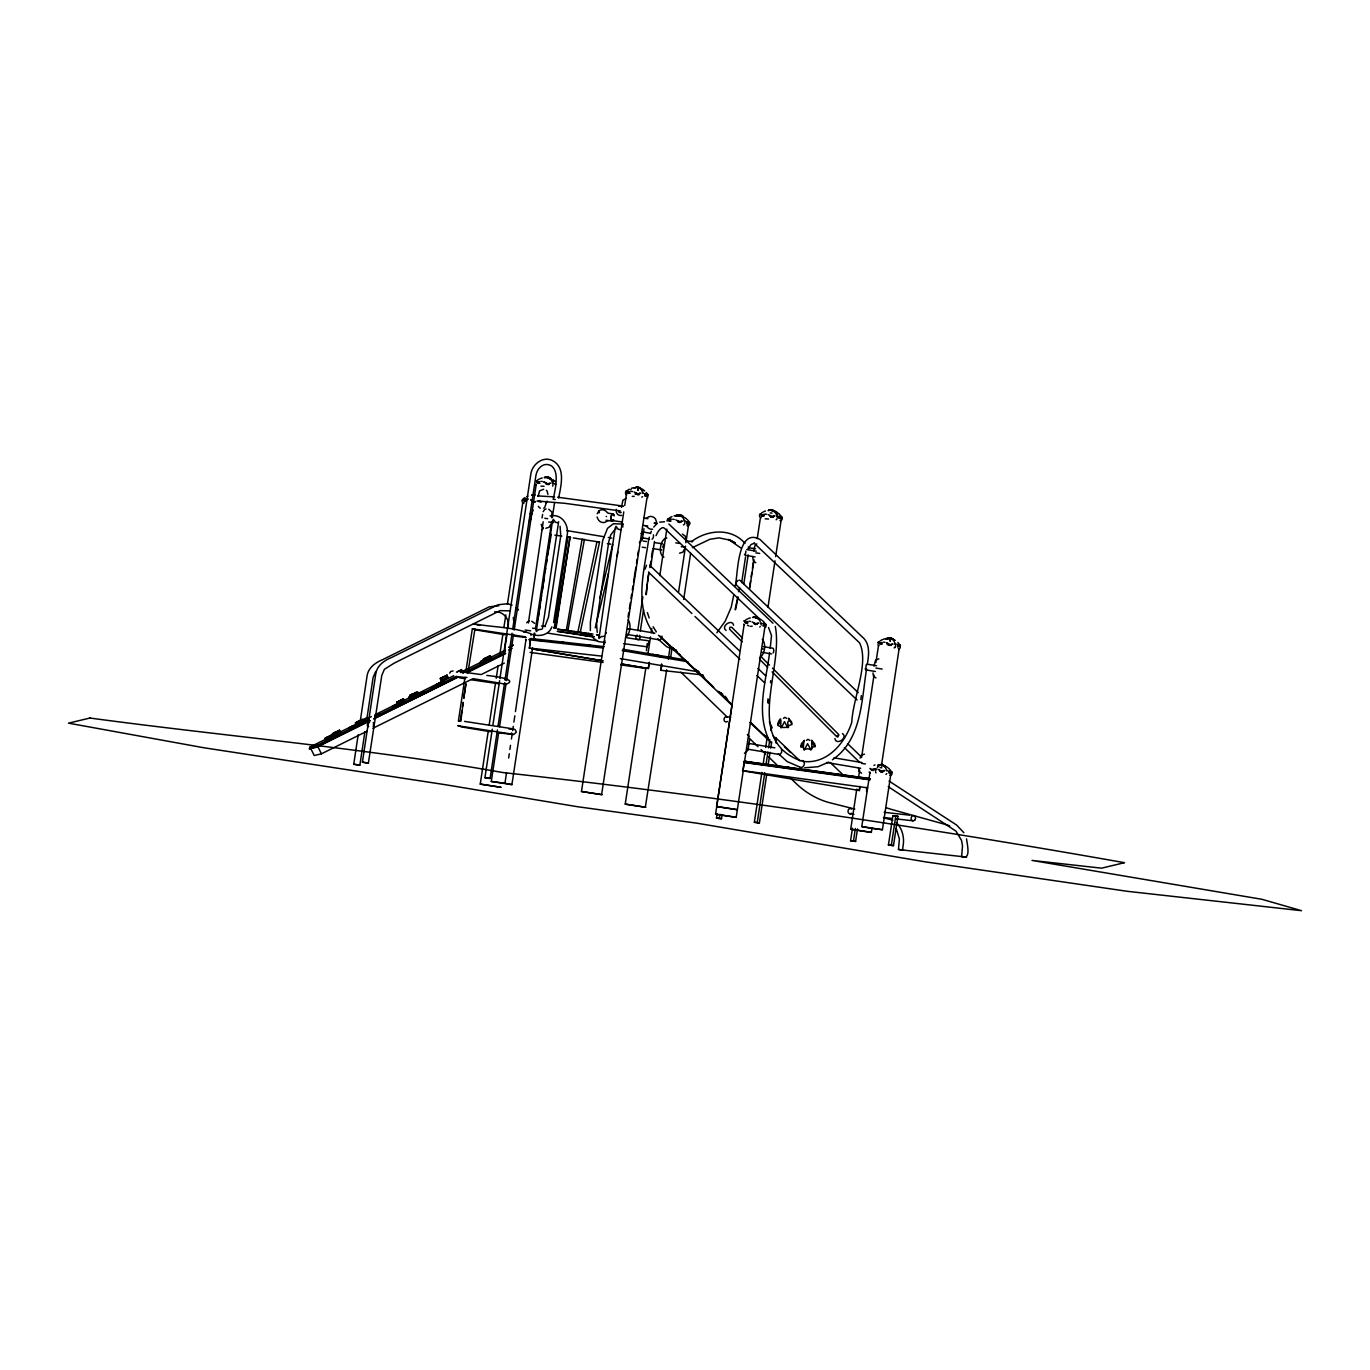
<?xml version="1.0" encoding="UTF-8"?>
<svg xmlns="http://www.w3.org/2000/svg" width="1370" height="1370" viewBox="0 0 1370 1370"><rect width="100%" height="100%" fill="white"/><g stroke="black" fill="none" stroke-linecap="round" stroke-linejoin="round"><path stroke-width="1.5" d="M780.677 719.729C781.585 715.774 773.81 726.99 781.02 726.323C779.462 728.121 789 727.658 788.606 726.374M803.779 741.735L804.43 740.297L801.433 743.704L800.851 746.633L803.437 747.386L803.796 749.613L807.769 748.705L810.834 749.715L811.708 748.38M661.984 636.142L661.847 637.649M580.315 632.049L599.529 542.04L584.065 539.712M789.377 719.935L788.435 718.205L791.483 721.784M812.478 741.804L811.537 740.228L814.568 743.807M508.219 626.296C509.623 618.521 502.499 610.883 494.621 611.91M514.401 626.843L513.322 617.442M547.914 494.364L547.127 491.111A4.418 4.298 -75.2 0 0 546.356 490.289M637.958 490.426L637.94 487.001L634.07 487.994L638.351 487.069L641.639 489.261M881.903 766.018L881.818 764.374L878.581 764.974M890.312 641.211L890.294 637.786L890.397 638.848M685.856 539.163L685.308 536.167L682.414 534.129M777.783 724.833L780.9 720.603L780.694 727.607M800.885 746.838L803.813 742.557L803.351 747.369M811.948 747.352L811.656 742.42L815.116 746.444L811.845 747.404L811.571 749.51M558.155 522.758L555.603 522.33L553.257 519.281L552.641 521.987M620.833 529.728L618.298 529.299L615.935 526.268L615.712 529.368M646.332 594.511L647.291 583.757M752.815 557.727L753.38 560.998L755.812 562.71M858.545 768.245L859.11 771.533L861.542 773.228M872.964 672.944L873.512 676.232L875.961 677.927M772.046 511.198L771.721 510.394M881.835 765.899L882.229 764.443L885.517 766.635M645.904 594.58L648.9 572.249M637.718 490.392L637.94 487.001L640.835 488.645M890.072 641.177L890.312 639.379M770.197 648.438L771.515 635.56L768.536 627.477M867.21 664.707C868.666 656.23 870.361 645.698 864.042 638.625L759.905 539.403C736.324 526.611 737.985 578.431 735.142 585.761M647.462 581.839L648.575 574.338M532.587 647.942L511.918 784.616L504.965 783.28L506.506 772.731M508.664 757.987L509.28 753.757M509.897 749.544L510.513 745.331M511.438 738.995L512.055 734.782M512.671 730.57L513.288 726.34M513.904 722.127L514.829 715.808M515.445 711.595L525.926 639.893M528.392 623.025L543.188 521.799M566.375 630.097L582.062 539.369L584.682 539.438M460.817 721.322L463.18 702.467M463.796 698.306L465.954 683.716L463.728 698.272M650.613 567.283L654.483 541.475M683.664 599.495L690.634 553.189M738.55 591.703L739.594 587.627M741.667 582.678L745.537 556.871M769.58 652.599C766.138 681.198 755.829 711.801 768.827 739.577L769.289 739.937M866.576 668.868C861.507 700.275 861.918 739.749 832.378 759.802M364.917 731.7L359.848 765.179L353.734 764.237L358.169 734.834M360.104 722.093L367.057 676.061C368.205 667.635 375.534 662.532 382.829 659.552L489.278 606.824L498.783 605.78M366.835 719.044L373.119 677.414L375.74 671.334M509.623 610.832L500.084 610.643L394.303 663.063L384.422 669.279L381.802 675.359L368.376 763.124L362.399 762.182L375.74 674.023C376.887 665.597 384.216 660.477 391.512 657.514L497.961 604.769L507.465 603.725L512.123 605.095M459.806 720.997L458.385 721.151L464.995 677.328L466.93 677.465M480.836 674.519L465.731 672.464L472.359 628.659L474.859 629.104M460.269 721.185L461.844 710.773M462.478 706.612L463.111 702.45M467.855 672.978L474.928 629.07M480.236 784.102L500.872 787.253L480.236 784.102L488.234 731.203M489.193 724.85L495.597 682.534M496.231 678.304L498.149 665.615M499.759 655.031L502.944 633.865M503.903 627.511L505.838 614.822M507.431 604.238L522.792 502.67M487.343 778.091L484.946 777.646L492.275 729.183M492.909 724.97L499.605 680.719M499.93 678.612L530.772 474.602C531.748 464.653 542.811 455.628 552.555 460.611C566.153 467.769 560.758 486.333 558.652 498.012M504.537 650.647L506.986 634.413M484.946 777.646L490.1 778.434L497.43 729.97M498.081 725.757L504.451 683.613M505.085 679.417L512.072 633.197M512.705 629.001L535.893 475.681C537.074 468.129 543.582 461.981 550.671 465.457C559.987 470.595 555.192 489.672 553.172 499.262L555.261 499.502M511.918 784.616L491.282 781.465L498.594 733.104M499.553 726.785L505.907 684.743M506.54 680.53L513.544 634.276M514.178 630.08L536.115 484.997M538.17 496.385L539.574 490.888L543.667 489.227M542.075 517.946L542.606 514.486M546.87 501.266L544.626 507.636A4.418 4.298 -75.2 0 1 543.65 508.201M530.087 639.893L529.18 639.756L529.882 638.745A2.158 2.106 -74.5 0 1 531.081 638.557M529.437 648.078L530.258 639.927L529.745 646.058M533.615 636.639L534.146 633.214M551.613 517.654L551.99 512.14L548.719 509.195M533.855 639.533L534.814 633.231M535.447 629.018L551.665 521.799M552.298 517.586L554.525 502.876M541.578 629.327L538.564 629.652L536.269 631.553L552.504 520.788M537.982 619.086L540.225 604.29M540.876 600.06L541.51 595.813M542.143 591.583L544.387 576.787M545.02 572.557L545.671 568.327M546.305 564.08L546.955 559.851M547.589 555.621L551.288 534.317M542.434 628.83L558.635 521.713M604.273 636.296L601.242 636.622L598.964 638.54L615.181 527.758M621.466 507.431L622.888 500.221L626.124 498.406M646.948 498.2L601.584 794.651L581.479 791.5L623.778 511.866M624.72 505.547L626.638 492.943M617.185 555.997L617.819 551.802M604.358 643.968L604.872 640.543M622.87 527.039L622.596 523.443M643.968 528.7L642.239 539.712L639.345 542.726M639.67 635.32C642.307 641.879 632.7 640.287 637.101 634.926M637.735 630.697L642.855 596.858M640.321 631.09L643.506 609.941M649.911 567.625L650.87 561.289M651.503 557.059L652.462 550.706M647.188 643.626L646.452 650.716M666.676 669.742L645.338 807.255L625.234 804.121L645.715 668.697M647.959 653.884L650.51 636.947M651.161 632.717L651.795 628.487M659.792 575.588L666.83 529.043M649.226 662.412L648.318 668.474L649.5 662.446M661.898 664.262L660.974 670.324L661.487 664.193M668.269 659.158L670.187 646.452M678.612 591.84L685.531 546.116M685.873 542.777L688.425 525.84M670.632 657.48L671.899 649.157M743.807 583.928L748.208 554.85M753.842 550.946L754.819 546.013L756.874 543.873M716.63 806.536L737.265 809.687L716.63 806.536L744.15 624.583M749.561 587.319L750.52 581M751.154 576.804L751.787 572.609M752.421 568.396L753.38 562.094M743.208 771.07L736.204 817.342L715.568 814.174L732.111 704.831M749.596 589.168L754.048 559.731M757.233 538.701L760.418 517.672M722.144 814.585L721.51 818.746L718.616 818.421L716.476 818.061L717.109 813.917M716.476 818.061L719.37 818.387L719.986 814.225M744.544 762.628L743.807 761.943L745.468 761.24M744.235 762.559L743.019 770.642L744.081 762.525M744.304 763.141L764.785 627.734M768.005 607.047L775.009 560.775M775.643 556.58L781.054 520.823M749.698 739.218L747.969 750.229L744.441 753.329M766.618 775.146L759.391 822.959L754.356 822.274L761.891 772.44M763.158 764.135L765.042 751.685M765.659 747.523L767.234 737.146M754.356 822.274L757.25 822.599L764.785 772.766M766.035 764.46L767.919 751.993M768.553 747.849L769.803 739.543M768.193 764.751L770.077 752.284M770.711 748.123L771.653 741.889M873.991 666.162L875.516 660.271L878.855 658.85M871.988 828.148L871.354 832.378L850.719 829.21L856.781 789.12M858.699 776.465L859.658 770.128M861.576 757.473L874.009 675.17M875.927 662.515L878.478 645.63M857.5 828.867L855.599 841.437L852.705 841.111L850.564 840.752L852.465 828.182M859.863 786.483L859.247 790.524L860.189 786.517M850.564 840.752L853.459 841.06L855.36 828.507M866.645 787.408L866.611 791.5M890.637 775.369L882.417 829.723L871.388 828.319L861.781 826.572L870.001 772.201M881.561 764.854L899.114 648.798M888.445 844.965L892.88 815.664L897.915 816.349L893.48 845.65L888.445 844.965L893.48 845.65M891.339 845.29L895.774 815.972L897.915 816.349M898.463 849.434L903.583 850.188L898.463 849.434L899.388 838.954L896.168 828.302M964 856.901L961.603 856.455L962.528 845.975L961.517 840.375L956.02 831.162L888.239 786.688M961.603 856.455C971.518 860.72 967.066 843.937 966.535 838.817M554.233 628.145L567.985 537.006L570.537 537.4L567.985 537.006M555.552 628.265L570.04 537.211L556.066 628.196L553.805 627.888M628.042 617.082L628.693 612.938M629.361 608.794L630.337 602.577M630.988 598.433L631.638 594.306M632.289 590.162L632.94 586.017M633.591 581.873L635.868 567.368M636.519 563.224L637.17 559.08M637.821 554.936L638.471 550.791M531.029 635.44L530.618 633.591M776.105 741.821L776.259 738.361L776.019 742.985M735.159 609.53L737.745 597.115M657.052 523.631L654.312 523.152L657.052 523.631L655.476 518.887A6.525 5.685 68.4 0 0 647.256 517.757A3.031 2.637 68.4 0 1 645.767 518.374M889.798 639.465L890.705 637.855L893.942 639.927M578.756 632.169L577.952 631.638L596.909 541.852L599.529 542.04M733.721 595.248L731.169 607.389L725.192 621.226L716.852 632.769M738.156 597.2L735.502 609.736M629.241 493.08L627.82 492.96L628.71 493.423M649.26 537.228L648.558 540.379C644.242 570.708 633.574 606.379 653.832 633.608M553.6 622.596L566.923 536.578C569.629 525.909 562.436 513.27 550.004 515.942M860.086 758.089L861.593 755.076L864.436 754.151M535.995 629.995L536.458 628.95M598.673 636.964L599.152 635.937M599.666 598.433L612.715 544.455M595.231 627.871L608.263 573.893M449.72 673.167L450.679 671.523L453.076 670.957M770.608 682.808L770.625 680.719M550.569 524.522L549.182 527.21L545.825 528.272M684.298 549.473L682.894 552.144L679.52 553.206M788.469 727.487C784.804 714.335 796.809 724.867 788.503 725.518M605.917 633.676L606.191 632.632M702.81 676.129L703.529 676.986L703.495 675.975M725.689 697.929L726.802 699.042L726.597 697.981M534.231 495.512L534.934 494.878L532.022 495.067M547.452 477.668L550.911 478.541M679.314 515.548L681.489 515.462L683.305 517.106M881.526 765.076L878.324 765.042M661.659 638.317L660.117 639.978L627.169 634.43M781.379 727.795L784.479 721.665L787.75 727.71M804.481 749.801L807.581 743.67L810.834 749.715M679.178 516.01C688.254 517.877 679.195 512.808 675.393 516.01M774.119 737.796L773.348 735.947M889.866 638.968L890.705 637.872L893.206 639.43M531.903 513.596L529.488 521.405L530.344 519.932M775.54 740.673L776.173 738.344M768.056 703.135L768.433 699.967M791.928 724.644L791.535 721.99M650.408 533.581L651.315 531.235M656.059 535.636C658.388 529.556 662.874 525.823 664.638 528.477L759.374 618.743M532.793 511.25L533.238 510.188M597.2 513.716L598.776 511.061M725.415 697.672L725.603 696.32M547.555 477.359L550.654 478.592M637.752 487.395L640.441 488.011M771.841 510.068L775.728 511.952M755.692 617.271L759.031 618.452M881.646 764.768L877.964 765.368M726.357 698.888L720.038 692.466M766.241 736.478L764.272 735.296L765.299 736.169M543.154 511.661L544.37 509.863A4.418 3.631 -83.6 0 1 546.15 509.006M548.719 484.398L543.924 481.983L548.719 484.398A11.063 4.915 -82.1 0 1 549.079 483.815M628.813 491.299A11.063 4.915 -82.1 0 0 627.7 492.892L629.635 491.642M639.636 493.32A11.063 4.915 -82.1 0 0 638.917 494.433L634.122 492.018M680.941 521.696A11.063 4.915 -82.1 0 0 680.582 522.278L675.787 519.864M773.348 516.524A11.063 4.915 -82.1 0 0 773.005 517.124L768.21 514.709M757.199 623.727A11.063 4.915 -82.1 0 0 756.839 624.309L752.044 621.894M880.413 643.095A11.063 4.915 -82.1 0 0 880.054 643.677L881.989 642.427L880.893 642.992M883.153 771.224A11.063 4.915 -82.1 0 0 882.794 771.807L877.999 769.409M747.729 549.336L751.102 544.489L754.682 543.154M544.935 626.415L548.462 617.236L560.775 535.841L560.073 526.234M551.904 626.861C548.925 635.046 539.643 636.999 532.091 634.361M460.251 726.031L457.717 725.603L459.926 726.151M767.817 738.67L767.697 737.437M783.417 718.377L784.924 717.315L786.722 718.428M806.519 740.382L808.009 739.321L809.824 740.451M865.104 669.074L865.463 668.56A3.014 1.678 -80.4 0 0 866.08 665.7L865.977 665.015M860.805 699.539L861.336 695.6M526.714 622.768L527.416 621.963A4.418 3.631 -83.6 0 1 529.197 621.107M525.789 498.68A11.063 4.915 -82.1 0 0 524.299 500.701L526.234 499.451M871.765 770.3L873.529 769.015L872.416 769.58M638.951 639.636L627.306 637.838M871.697 770.334L870.036 768.399L872.793 770.385A11.063 11.046 76.2 0 1 873.478 769.837M777.835 724.422L779.016 723.839M800.936 746.427L802.101 745.845M803.642 748.636L803.796 749.613M653.73 527.09L656.367 524.231M637.821 487.138L640.252 488.062M755.743 616.997L758.774 618.504A13.837 13.803 76.2 0 0 756.822 617.853M614.205 530.344L610.797 534.865L608.845 541.458L596.532 622.836L597.217 632.443M543.428 528.409L542.606 529.214A4.418 4.401 75.2 0 1 541.595 529.762M760.744 513.716L760.333 514.092A2.021 2.021 0 0 0 759.956 514.469M886.373 638.831L889.25 637.718L892.812 638.797M539.386 482.428A11.063 11.046 76.2 0 0 538.718 482.976L535.944 480.99L538.958 483.439M629.583 492.464A11.063 11.046 76.2 0 0 628.899 493.012L627.82 492.96M746.838 622.888L744.081 620.901L746.838 622.888A11.063 11.046 76.2 0 1 747.506 622.34M525.309 501.232L524.367 500.752L525.737 501.283M505.102 680.171L506.472 679.332M652.086 539.215L652.874 538.359A3.014 1.678 -80.4 0 0 653.49 535.499L653.387 534.814M744.424 554.833L745.194 553.977A3.014 1.678 -80.4 0 0 745.828 551.117M648.078 494.587L645.356 495.974M765.933 624.36L763.278 625.85M646.537 565.228L645.047 569.167M648.096 494.604L645.578 495.58A11.063 11.046 76.2 0 0 644.568 494.159M766.018 624.463L763.004 625.765M779.804 516.096A11.063 6.131 -80.4 0 1 780.917 518.494L782.099 517.175L779.667 518.254A11.063 11.046 76.2 0 0 778.657 516.832M764.511 625.696L762.97 623.624L763.878 624.36M897.436 646.691L900.45 645.373L897.932 646.366M889.866 773.69L891.973 771.978L890.705 773.194A11.063 6.131 -80.4 0 0 890.483 772.526M339.572 730.21L332.43 733.806L339.572 730.21L340.513 732.111L333.372 735.707L336.78 734.029L335.102 734.868M332.91 736.735C315.648 744.133 334.708 738.704 331.968 734.817L324.844 738.43L328.252 736.752L327.053 737.351M362.81 719.986L359.402 721.682L366.526 718.068C369.934 721.356 353.991 725.603 362.981 722.298M399.783 703.204L404.39 700.772L403.448 698.871L398.601 701.337M414.493 696.491L416.429 695.446L415.487 693.545C403.345 698.751 409.767 700.258 416.429 695.446M442.167 677.636L439.958 678.698L447.082 675.102C448.846 680.787 444.051 674.468 442.681 677.345M446.072 678.081L440.9 680.616L443.623 679.246M456.484 672.173C457.614 671.848 463.128 668.269 461.365 672.173M752.627 617.476L756.994 617.151L759.511 619.017M886.407 638.882L889.901 637.735L892.606 638.848M368.958 719.644L317.206 745.314L316.778 747.181L370.054 720.757M359.848 722.281L310.014 747.01L309.414 748.928M675.119 650.356L676.403 650.014M696.303 670.512L698.512 672.636L699.505 672.019M721.613 694.641L722.709 694.008M802.203 761.24C825.785 765.025 844.605 744.544 851.78 722.298C852.945 697.827 869.351 663.32 859.589 642.872L754.031 543.137M539.746 500.564L538.496 501.095L565.176 503.355L620.507 510.976M625.508 637.838C630.063 633.95 631.501 624.84 628.231 619.805M613.109 523.922L607.509 528.358L602.749 540.311L590.367 622.1L590.367 630.577M577.952 631.638L580.212 631.981M397.642 704.146L400.656 702.707L399.184 703.495M484.483 660.974L489.296 658.645L486.025 660.237M358.58 721.288L355.207 722.966L358.615 721.271M328.046 738.755L329.793 737.831M441.774 677.808L443.366 677.02L442.048 677.653M410.435 696.097L411.753 695.463M397.163 704.077L392.18 706.526L394.594 705.276M484.963 658.405L486.555 657.617L485.562 658.131M482.171 660.854L487.532 658.131L488.474 660.032L486.436 661.111L485.477 659.227L487.532 658.131M327.361 737.248L331.968 734.817M329.827 736.015L330.992 737.779M367.468 719.969L365.43 721.065L364.488 719.164L366.526 718.068M398.841 701.303C393.464 703.683 398.875 701.508 403.448 698.871M401.29 700.053L402.455 701.817M412.301 694.247C401.41 698.837 429.17 686.267 413.141 696.234M445.13 676.181L447.082 675.102M413.449 694.624L415.487 693.545M490.289 655.699L488.268 656.778L489.176 658.696L491.231 657.6L490.289 655.699L485.442 658.148M513.168 645.167L509.024 647.222M768.159 510.667L771.995 509.708L768.793 510.274A13.837 13.803 76.2 0 1 770.83 510.342M675.478 515.908L679.537 514.863L683.287 517.038M877.69 765.436L881.766 764.409M535.225 639.465L533.238 638.917M411.548 695.566L410.264 696.251M411.736 696.851L410.777 697.364L414.716 695.343M482.908 660.546L480.442 661.676L482.411 660.751M482.206 660.837L483.113 660.374M419.665 694.145L424.272 691.884L420.162 693.871M511.678 648.558L509.503 649.671M738.259 580.263L736.118 582.473L736.443 585.093L857.055 700.001M365.31 721.168L362.862 722.401M488.131 656.881L483.199 659.261L485.357 658.234M485.374 659.312L482.805 660.563M539.438 481.606L537.502 482.856A11.063 4.915 -82.1 0 1 537.862 482.257M671.3 519.47L669.057 521.336L667.806 518.87L670.461 520.874M357.313 721.921L362.348 719.353C365.636 722.744 349.847 726.871 360.139 722.795M362.348 719.353L357.741 721.784M412.199 694.333C412.49 692.86 416.583 694.196 417.867 693.802M763.724 514.315L761.463 516.182L763.244 516.165M335.462 734.662L338.578 733.155L337.636 731.255M508.989 647.137L513.116 645.064M375.842 715.876L377.623 714.969M484.432 660.802L482.634 661.71M483.422 662.583L481.384 663.594L484.175 662.241M747.558 621.518L745.64 622.768A11.063 4.915 -82.1 0 1 745.982 622.185M359.008 723.48L358.683 723.685M412.575 696.405L414.134 695.737L413.021 696.268M328.629 738.944L328.081 739.183M463.009 671.865L464.755 670.94L462.615 671.951M505.085 650.887L503.338 651.812L504.811 651.11M457.494 671.677L461.758 669.57M362.262 720.175L364.488 719.164M486.418 661.128L483.062 662.789L488.474 660.032M361.697 720.534L362.759 720.003M350.771 727.008C343.39 730.792 358.563 723.12 351.182 726.905M394.988 705.173L404.39 700.772M482.24 661.796L479.825 663.046L484.158 660.871M330.872 737.403L333.287 736.152L331.146 737.163M374.695 715.671L377.11 714.404L374.969 715.414M418.107 694.025C410.794 697.775 425.916 690.137 418.518 693.922M354.111 726.22C346.798 729.97 361.92 722.332 354.522 726.117M333.818 736.7C326.505 740.451 341.592 732.83 334.212 736.615M441.756 682.74C434.376 686.541 449.548 678.852 442.167 682.654M485.579 661.008C478.284 664.758 493.337 657.138 485.99 660.905M363.684 720.38L371.356 716.578M375.192 714.678L411.599 696.628M415.435 694.71L453.778 675.701M461.433 671.899L505.513 650.031M431.122 688.374L434.941 686.49M374.712 716.784L455.2 676.866M462.872 673.047L505.033 652.137M316.71 747.044L369.986 720.603M373.787 718.719L457.529 677.191M467.033 672.464L505.102 653.593M373.873 718.873L457.768 677.225M467.119 672.619L505.684 653.456M321.419 753.825L317.857 746.633L310.665 748.328L314.227 755.521L321.419 753.825L367.143 731.152M372.863 728.309L471.931 679.16M481.469 674.434L504.331 663.097M444.873 678.544L448.024 677.003M484.055 662.275L484.261 662.172M508.818 649.996L511.781 648.472M414.922 692.86L416.925 691.901M489.227 658.576L491.231 657.6M338.51 733.087L340.513 732.111M466.622 670.838L462.854 672.756M330.187 737.745L328.183 738.687M482.6 660.665L481.435 661.265M461.793 671.917L462.7 671.471M363.29 721.254L361.252 722.35M378.976 714.318L380.449 713.616L375.346 716.167M440.729 678.356L441.722 680.239M483.935 658.953L484.911 660.837M410.572 695.155L411.548 697.039M397.094 702.125L398.071 704.009M409.116 696.799L410.109 698.683M355.994 722.606L356.971 724.507M333.218 733.464L334.194 735.347M360.173 721.339L361.166 723.223M325.615 738.087L326.608 739.971M637.016 494.553L640.698 493.251L636.468 494.073A11.063 6.131 -80.4 0 0 636.228 493.388M890.055 645.064L893.052 644.037L888.822 644.859A11.063 6.131 -80.4 0 0 888.325 643.558M672.893 648.215L671.865 647.256L674.502 649.02M696.559 670.546L698.135 670.786M719.404 692.518L721.236 692.792M828.713 762.131L818.044 766.721L804.721 767.782M565.981 629.806L568.481 630.097M780.626 518.511L779.136 516.421L780.044 517.175M544.506 477.565L548.873 477.239L551.391 479.089M459.721 670.666L460.662 672.584M873.94 765.368L875.019 764.974M544.25 477.616L547.675 476.983L551.134 479.175M768.519 510.342L771.995 509.708L769.323 509.983M634.961 493.936L637.684 494.33L636.468 494.073M770.676 730.141L772.132 727.607L769.323 721.733M659.706 522.141L664.536 521.764M567.968 630.183L584.374 539.694M546.818 484.5L550.5 483.199L546.27 484.021A11.063 6.131 -80.4 0 0 546.031 483.353M678.681 522.381L682.363 521.079L678.133 521.901A11.063 6.131 -80.4 0 0 677.636 520.6M771.104 517.226L774.786 515.925L770.556 516.747L773.005 517.124M754.956 624.429L758.62 623.11L754.39 623.932A11.063 6.131 -80.4 0 0 754.168 623.264M889.37 645.338L891.271 645.219L888.822 644.859M880.91 771.926L884.575 770.625L880.345 771.447A11.063 6.131 -80.4 0 0 880.122 770.762M759.494 657.942C764.888 654.689 766.532 644.037 762.302 639.345M530.139 513.562L532.399 513.305M538.718 482.976L537.502 482.856L538.513 483.37M628.899 493.012L626.141 491.025L627.734 492.909M529.488 519.983L530.875 519.641M645.578 495.58L647.017 496.505L645.047 493.748L645.955 494.501M687.158 523.426L689.761 522.432L688.682 524.35L686.712 521.576L687.62 522.33M779.581 518.271L780.917 518.494M881.15 643.831L878.512 641.811L880.088 643.694M310.014 747.01L317.206 745.314M309.346 748.774L316.778 747.181M545.037 477.257C548.839 477.428 548.908 477.993 545.243 477.205M531.834 495.118L534.608 495.135M753.158 617.168L756.891 617.168L759.254 619.086M622.802 649.26L685.325 659.826M799.532 766.909C804.652 769.854 806.605 759.083 800.748 760.761C743.037 739.56 783.982 669.587 775.266 626.398M474.277 624.035C470.818 623.864 477.787 624.754 474.688 624.155M613.726 523.717L623.127 524.094M687.021 523.802L688.271 523.648L686.747 523.734M897.71 646.76L898.943 646.623M889.25 773.348L890.551 773.228L888.925 771.122L889.832 771.875M837.618 737.18L838.885 734.731L836.727 736.495M458.864 721.048L460.423 721.117M537.742 495.923L554.559 496.882M768.621 518.99L765.231 518.836M513.219 729.405L508.801 728.926M544.044 486.299L540.944 486.11M634.241 496.334L632.255 496.385M750.606 626.347L752.164 626.21M635.954 487.086L637.906 487.035L636.896 486.932M637.632 494.313L635.663 492.823M646.589 495.854L645.064 495.906M692.364 547.64L709.968 539.266L719.027 537.862L730.073 540.174L735.245 542.931L728.515 539.42L741.016 548.103M666.813 538.067C660.169 538.513 657.771 554.696 663.919 557.145M592.011 636.314L594.118 636.896M763.21 648.986L762.097 648.729M748.791 744.304L747.678 744.047M744.989 761.549L746.239 761.48L745.057 761.223M744.458 761.943L870.019 779.05M744.287 762.234L870.019 779.376M491.282 781.465L504.965 783.28M581.479 791.5L602.115 794.651M625.234 804.121L645.869 807.272M715.568 814.174L736.204 817.342M861.781 826.572L882.417 829.723M850.719 829.21L871.354 832.378M966.621 857.243L964.36 856.815M362.399 762.182L368.53 763.124M353.734 764.237L359.848 765.179M759.442 763.861L744.835 761.395M505.496 684.469C521.045 679.04 488.919 675.581 486.795 675.444M540.808 481.367L542.332 481.504M631.005 491.402L632.529 491.539M766.618 514.229L765.094 514.092A11.063 11.046 76.2 0 0 764.391 514.658M672.67 519.247L674.194 519.384M748.928 621.278L750.452 621.415M883.359 642.188L884.883 642.324M885.208 766.583L881.852 764.426L883.582 765.042M874.882 768.775L876.406 768.93M536.971 482.908L539.968 483.233M627.169 492.943L630.149 493.286M523.648 500.564L524.847 500.684M745.006 622.477L747.986 622.802M879.334 643.54L882.331 643.866M628.316 629.053L627.546 628.83M646.657 668.286L621.586 664.056M869.984 778.776L744.304 761.429L745.622 761.463M742.523 770.762L859.572 790.558M475.715 624.103C493.765 627.323 514.058 626.998 530.772 633.831M523.46 631.998L526.405 632.306M475.664 629.327L525.566 636.844M526.131 637.529L511.952 635.766M461.005 726.254L512.877 734.251L511.335 732.967M641.04 533.546L643.198 533.769L641.948 533.512M675.77 542.88L679.88 543.41M548.651 522.038L553.617 522.587M685.925 540.944L692.723 541.527L691.439 541.647C706.988 529.779 731.083 527.313 745.023 543.393M681.215 546.664L684.88 547.058M532.605 628.179L535.91 628.539M605.215 642.496L598.485 641.605L593.347 638.249M531.217 638.557L604.17 646.674M529.18 639.756L603.502 648.027M529.043 648.01L601.635 656.11M660.58 670.255L703.05 674.982M726.579 716.767L730.792 717.229M854.794 809.053L828.97 802.546A103.641 86.19 -83.6 0 1 795.884 783.28L789.856 777.458M884.249 812.324L909.509 815.15M849.794 813.746L854.007 814.225M883.479 817.496L891.887 818.438M896.1 818.9L912.934 820.784M962.733 856.695L902.487 849.982L903.19 845.307A24.523 20.396 -83.6 0 0 896.305 822.616M772.046 513.099L771.07 512.996A11.063 11.046 76.2 0 0 770.197 512.962M525.121 630.046L530.687 630.817M881.835 767.799L880.859 767.679A11.063 11.046 76.2 0 0 879.985 767.662M642.324 493.097L643.814 493.286M552.127 483.062L553.617 483.25M776.413 515.788L777.903 515.959M557.607 497.224L623.213 506.078M683.99 520.942L685.479 521.114M760.247 622.973L761.737 623.162M894.679 643.883L896.168 644.071M886.202 770.488L887.692 770.659M755.469 548.702L748.996 547.777M456.056 676.403L465.269 677.568M498.731 683.75L471.554 679.828M762.473 515.702L764.254 515.908M755.76 552.863L759.682 553.429M875.909 668.081L882.177 669.057M623.727 643.66L647.222 646.846M559.148 641.811L558.874 641.879M861.49 763.398L865.412 763.963M872.056 770.248L873.854 770.454M792.853 768.279L793.846 768.382L792.579 768.125M862.244 778.588L862.535 778.537M464.55 721.391L512.397 728.754L515.034 729.542L516.421 732.077L513.699 734.577L497.293 732.693M588.398 633.967L589.716 634.104L588.62 633.882M643.129 541.081L646.469 541.527M642.205 547.212L645.544 547.658M507.465 661.179L509.178 661.367L507.842 661.093M638.917 494.433L637.752 494.673M680.582 522.278L677.328 520.651M612.578 513.818L608.348 513.236A3.031 2.637 68.4 0 1 606.996 512.192A6.525 5.685 68.4 0 0 598.776 511.096M643.729 518.117L647.976 518.699M612.03 520.549L622.391 521.987M606.037 520.275L612.39 521.148M643.54 525.446L647.77 526.029M654.603 542.64L662.72 543.77M554.816 535.139L561.803 536.115M652.651 548.651L661.967 549.935M756.839 624.309L754.39 623.932M541.475 625.987L545.448 626.535M639.037 639.516L648.233 640.715M593.004 634.087L557.487 629.19L575.674 632.101M592.696 636.177L557.23 631.296L593.415 637.033M530.019 652.377L603.04 662.481M620.833 664.912L646.332 668.44M882.794 771.807L880.345 771.447M744.663 761.275L869.916 778.571M743.67 762.439L869.95 779.872M742.865 770.608L867.621 787.836M606.533 516.541L606.191 516.541M544.815 518.271L547.64 518.699M596.447 634.653L597.68 634.824M586.805 633.608L580.606 632.495L585.983 633.591M591.395 634.087L587.867 633.505L590.162 633.916M593.741 636.707L589.836 636.022M559.782 641.896L563.96 642.598L561.255 642.119M662.241 656.864L659.946 656.607L661.847 656.949M472.958 678.629L505.958 684.229L504.622 682.74M887.143 644.534L890.106 645.458M575.914 631.827C568.362 630.834 583.209 632.906 575.64 631.913M582.849 634.926C575.503 633.967 590.11 636.005 582.575 635.012M590.11 635.92L587.593 635.629L592.337 636.314M587.113 635.8C579.767 634.841 594.374 636.862 586.857 635.885M548.274 633.197L596.806 640.766M791.158 767.885L788.058 767.491L790.01 767.868M505.016 634.772L475.476 629.875M490.357 731.7L460.817 726.802M637.769 494.382L639.191 494.604M771.858 517.072L773.279 517.278M548.993 484.569L546.27 484.021M566.735 530.584L604.29 536.783M596.789 634.824L598.878 635.012M575.588 633.916C582.541 635.132 568.396 632.803 575.331 634.019M836.008 774.238C827.891 772.8 844.622 775.591 836.402 774.136M487.703 778.006L490.1 778.434M579.835 632.752L590.264 634.396M608.28 537.451L611.825 538.033M607.355 543.599L610.9 544.181M573.328 537.93L582.866 539.438M532.827 501.197A11.063 6.131 -80.4 0 1 533.05 501.882L534.06 502.054L530.721 499.827L534.146 502.071M642.924 531.988L650.579 533.29M746.736 549.558L756.308 551.168M641.674 537.725L649.329 539.026M745.486 555.295L755.058 556.905M763.193 646.572L772.748 648.198A2.791 1.541 -80.4 0 1 773.433 648.832L773.759 650.082A3.014 1.678 -80.4 0 1 773.125 652.942M867.004 664.142L876.577 665.751M628.487 628.727L654.911 633.197M761.943 652.308L771.515 653.935M865.754 669.879L875.327 671.488M622.203 650.613L687.963 661.779M533.992 639.362L540.808 640.595M534.317 639.858L538.633 640.389M620.267 658.593L697.501 671.677M531.509 648.729L602.697 660.751M621.209 663.885L648.592 668.509M531.697 648.849L603.023 660.905M748.825 743.43L774.855 747.832M833.919 757.815L861.953 762.559M747.523 749.133L779.958 754.613L781.705 752.267L781.516 749.51M826.607 762.525L860.634 768.279M889.387 772.971L889.935 772.971M763.261 764.563L767.782 765.282M743.978 761.446L758.706 763.929M743.602 761.6L747.746 762.302M751.89 763.004L756.034 763.706M892.88 815.664L895.021 816.023M757.25 822.599L759.391 822.959M719.37 818.387L721.51 818.746M853.459 841.06L855.599 841.437M459.498 677.808L465.046 678.766M883.787 817.856L892.88 820.15M778.845 518.134L781.191 518.631M644.756 495.512L646.246 495.803M476.777 624.806L479.877 625.405M767.817 701.663L768.878 702.211M881.869 764.426L885.465 766.515M764.083 625.337L764.939 625.525M744.304 761.429L745.554 761.549M946.927 824.877L892.11 809.584A103.641 86.19 -83.6 0 1 886.116 807.632M552.607 481.212L553.018 481.332A11.063 4.915 -82.1 0 1 553.377 481.521M949.752 825.87L946.841 824.911M537.143 500.94L541.047 502.208M739.646 580.109L858.254 692.638M531.765 621.295L534.642 623.333M747.301 734.44L749.476 736.546M670.821 521.319L669.433 520.788L670.375 521.251M881.509 644.26L880.174 643.746L881.064 644.208M747.078 623.35L745.742 622.836L746.65 623.281M472.479 628.761L473.335 629.207M814.396 745.76L815.03 746.65M676.814 651.11L666.573 646.657L657.771 638.762M799.121 766.755L787.185 761.566L778.383 753.671M762.799 516.096L761.908 515.651L762.987 515.702A11.063 11.046 76.2 0 1 763.672 515.154M749.065 626.021L747.438 625.148M870.241 773.005L869.094 772.098M694.967 669.262L697.364 671.129M889.01 781.037L956.568 825.014L963.881 832.737M726.1 630.457C720.226 626.433 732.214 618.161 733.601 625.268M842.481 733.584C848.492 737.745 835.888 746.016 834.947 738.498M767.953 700.601L768.844 702.639M674.759 649.945L673.697 648.729L674.793 649.688M700.772 674.297L699.608 673.287M723.72 696.2L719.901 692.74M769.752 515.497L771.841 517.346M753.586 622.682L755.675 624.549M879.54 770.197L881.629 772.046M898.309 645.287L897.401 644.551L899.182 646.606M676.3 651.418L677.516 652.445M697.022 670.923L697.895 671.711M701.149 674.605L702.022 675.393M724.25 696.628L725.124 697.399M673.201 648.507L674.28 649.346M703.255 676.883L702.348 676.061M698.512 672.636L702.074 675.804M703.992 677.379L704.557 677.808M727.093 699.402L727.658 699.813M679.246 654.055L680.051 654.672M695.994 670.238L695.052 669.348M719.096 692.244L718.068 691.285L720.295 693.169M674.845 650.116L676.044 650.853M698.203 671.985L699.368 673.064M668.851 524.008L772.988 623.213M649.688 565.279L739.355 650.733M757.918 668.406L765.642 675.77M648.524 572.215L691.884 613.52M694.967 616.466L739.869 659.244M756.891 675.461L764.631 682.842M775.42 737.471L799.909 760.812M784.428 746.65L790.558 752.49M660.169 636.211L713.736 687.243M718.325 691.627L732.111 704.745M750.469 722.247L765.779 736.82M658.473 635.269L731.768 705.105M750.126 722.589L771.55 743.002M847.619 743.653L861.387 756.942M844.365 747.54L859.709 762.371M830.254 762.508L842.396 774.255M680.907 672.173L727.128 716.955A2.62 2.175 -83.6 0 0 724.028 719.678A2.62 2.175 -83.6 0 0 727.436 721.442M748.893 737.865L758.004 746.684M761.035 749.613L765.59 754.014M768.638 756.959L779.273 767.217M775.677 511.815L772.098 510M732.042 627.58L742.523 638.095M760.504 656.11L769.478 665.118M772.474 668.132L838.371 734.2M730.21 629.84L742.18 641.845M760.162 659.878L767.645 667.378M772.132 671.882L836.539 736.461M516.284 607.612L518.545 609.958M775.42 511.901L772.046 509.726L775.386 512.003M748.243 546.972L749.407 548.24M731.734 627.272L729.987 627.22L729.491 629.104M524.385 500.786L525.498 500.821A11.063 11.046 76.2 0 1 526.902 499.776M878.804 642.958L878.341 642.153L878.838 643.01M653.113 626.741L656.333 631.861M597.971 519.162L597.115 517.021M767.936 698.837L768.382 699.779M641.588 489.141L642.787 491.248M900.158 645.493L899.885 645.013A13.837 13.803 76.2 0 0 899.268 644.106M781.619 516.901L781.876 517.398A2.021 2.021 0 0 1 779.958 520.6M891.408 771.601L891.682 772.081A2.021 2.021 0 0 1 889.764 775.3M689.47 522.552L689.196 522.073A13.837 13.803 76.2 0 0 688.579 521.148M538.393 506.335L538.633 506.763A4.418 4.298 -75.2 0 0 540.362 508.167M481.212 661.367L482.154 663.268M679.417 522.518L678.133 521.901M647.376 612.561L649.157 617.938M814.636 743.996L815.081 746.239M895.278 644.071L895.398 644.516A2.021 1.13 -80.4 0 1 895.209 646.965M541.253 524.265L541.869 526.388A4.418 3.631 -83.6 0 0 543.308 527.775M679.708 515.891L679.212 514.778L675.718 515.942L679.708 515.445M373.239 722.521A3.1 3.1 0 0 1 373.513 726.905M368.599 726.562A3.1 3.1 0 0 1 369.472 722.264M373.376 724.045A3.1 3.1 0 0 1 373.222 726.408M367.845 726.751A3.1 3.1 0 0 1 369.455 722.093M524.265 502.876A2.021 2.021 0 0 1 522.826 499.228L523.237 498.851A13.837 13.803 76.2 0 1 525.001 497.55M527.655 499.348A11.063 11.046 76.2 0 1 528.443 498.971M526.919 496.539A13.837 13.803 76.2 0 1 527.947 496.146M770.06 515.445A11.063 6.131 -80.4 0 1 770.317 516.079M773.725 515.993A11.063 4.915 -82.1 0 1 774.101 515.514M761.223 517.74A2.021 2.021 0 0 1 760.264 517.329M759.648 516.473A2.021 2.021 0 0 1 759.665 514.914M761.583 513.031A13.837 13.803 76.2 0 1 762.491 512.414M763.433 511.866A13.837 13.803 76.2 0 1 765.436 511.01M772.971 510.667A13.837 13.803 76.2 0 1 777.92 512.928M778.776 513.596A13.837 13.803 76.2 0 1 779.581 514.332M780.318 515.137A13.837 13.803 76.2 0 1 781.003 515.993M773.091 510.753A13.837 7.655 -80.4 0 1 775.608 512.945M776.019 513.613A13.837 7.655 -80.4 0 1 777.013 515.959M777.252 516.85A2.021 1.13 -80.4 0 1 777.287 517.346M777.132 518.391A2.021 1.13 -80.4 0 1 776.122 519.727M773.262 511.13A13.837 6.148 -82.1 0 1 773.69 511.524M777.304 514.058A11.063 4.915 -82.1 0 1 777.663 514.229M630.594 489.758A11.063 6.131 -80.4 0 1 631.09 489.638M626.638 494.912A2.021 2.021 0 0 1 625.559 493.799M625.439 492.755A2.021 2.021 0 0 1 626.244 491.419L626.655 491.042A13.837 13.803 76.2 0 1 629.344 489.193M639.944 488.268A13.837 13.803 76.2 0 0 637.821 487.771A13.837 6.148 -82.1 0 1 639.191 488.456M631.347 488.337A13.837 13.803 76.2 0 1 633.471 487.806M641.965 489.107A13.837 13.803 76.2 0 1 644.688 490.922M646.229 492.464A13.837 13.803 76.2 0 1 647.513 494.228L647.787 494.707A2.021 2.021 0 0 1 648.061 495.187M637.821 487.771A13.837 7.655 -80.4 0 1 639.55 488.354M640.595 489.158A13.837 7.655 -80.4 0 1 641.074 489.672M641.931 490.922A13.837 7.655 -80.4 0 1 642.633 492.446M642.616 496.574A2.021 1.13 -80.4 0 1 641.742 497.07M648.027 496.745A2.021 2.021 0 0 1 647.376 497.55M889.918 771.31A11.063 6.131 -80.4 0 1 890.226 771.892M874.197 769.341A11.063 11.046 76.2 0 1 874.951 768.912M877.262 767.662A13.837 6.148 -82.1 0 1 877.742 767.063M878.221 766.549A13.837 6.148 -82.1 0 1 879.232 765.727M880.739 765.128A13.837 6.148 -82.1 0 1 881.715 765.145A13.837 7.655 -80.4 0 0 881.098 765.128M882.879 765.453A13.837 7.655 -80.4 0 1 884.489 766.532M884.969 767.046A13.837 7.655 -80.4 0 1 885.414 767.645M885.825 768.296A13.837 7.655 -80.4 0 1 886.184 769.032M886.51 769.82A13.837 7.655 -80.4 0 1 886.801 770.659M883.513 770.693A11.063 4.915 -82.1 0 1 883.89 770.214M883.838 765.659A13.837 13.803 76.2 0 1 885.859 766.481M886.801 767.012A13.837 13.803 76.2 0 1 887.726 767.611M888.582 768.296A13.837 13.803 76.2 0 1 889.387 769.032M890.123 769.837A13.837 13.803 76.2 0 1 890.808 770.693M876.029 772.903A2.021 0.908 -82.1 0 1 875.635 771.858M875.67 770.83A2.021 0.908 -82.1 0 1 875.944 769.854M888.428 771.533A11.063 11.046 76.2 0 1 888.976 772.218M886.732 773.553A2.021 1.13 -80.4 0 1 885.928 774.41M547.315 501.351A2.62 2.397 -78 0 1 545.996 502.807M755.743 617.647A13.837 7.655 -80.4 0 1 758.021 618.589M758.535 619.034A13.837 7.655 -80.4 0 1 759.46 620.13M759.853 620.798A13.837 7.655 -80.4 0 1 760.23 621.518M744.561 624.788A2.021 2.021 0 0 1 743.739 624.138M745.434 620.216A13.837 13.803 76.2 0 1 747.284 619.052M748.26 618.589A13.837 13.803 76.2 0 1 750.332 617.904M759.888 618.966A13.837 13.803 76.2 0 1 761.754 620.113M762.611 620.781A13.837 13.803 76.2 0 1 764.169 622.322M764.837 623.196A13.837 13.803 76.2 0 1 765.453 624.103L765.727 624.583A2.021 2.021 0 0 1 766.121 625.576M763.638 623.281A11.063 6.131 -80.4 0 1 763.963 623.812M764.529 625.011A11.063 6.131 -80.4 0 1 764.751 625.696M760.966 623.607A2.021 1.13 -80.4 0 1 761.086 625.062M760.264 626.741A2.021 1.13 -80.4 0 1 759.665 626.946M765.967 626.604A2.021 2.021 0 0 1 765.299 627.426M757.113 618.315A13.837 6.148 -82.1 0 1 757.524 618.709M888.342 638.745A13.837 7.655 -80.4 0 1 891.921 639.139M892.452 639.499A13.837 7.655 -80.4 0 1 893.428 640.458M893.874 641.057A13.837 7.655 -80.4 0 1 894.285 641.708M894.661 642.444A13.837 7.655 -80.4 0 1 894.987 643.232M878.992 645.698A2.021 2.021 0 0 1 877.913 644.585M877.947 643.027A2.021 2.021 0 0 1 878.598 642.205L879.009 641.828A13.837 13.803 76.2 0 1 879.865 641.143M890.175 638.557A13.837 6.148 -82.1 0 1 891.545 639.242M880.756 640.526A13.837 13.803 76.2 0 1 882.691 639.499M883.718 639.122A13.837 13.803 76.2 0 1 892.298 639.054M894.319 639.893A13.837 13.803 76.2 0 1 895.278 640.424M897.847 642.444A13.837 13.803 76.2 0 1 898.583 643.249M898.069 644.191A11.063 6.131 -80.4 0 1 898.395 644.722M894.97 647.359A2.021 1.13 -80.4 0 1 894.096 647.856M900.381 647.53A2.021 2.021 0 0 1 899.268 648.592M898.754 648.729A2.021 2.021 0 0 1 898.223 648.712M900.158 645.51A2.021 2.021 0 0 1 900.415 645.972M851.421 813.249A2.62 2.175 -83.6 0 1 848.51 812.907A2.62 2.175 -83.6 0 1 848.664 809.396A2.62 2.175 -83.6 0 1 851.592 809.105M526.354 639.893A4.418 3.631 -83.6 0 1 525.549 639.31M669.724 520.138A11.063 4.915 -82.1 0 1 670.101 519.607M681.763 516.558A13.837 7.655 -80.4 0 1 682.277 516.987M682.74 517.517A13.837 7.655 -80.4 0 1 683.596 518.768M683.972 519.487A13.837 7.655 -80.4 0 1 684.589 521.114L684.709 521.576A2.021 1.13 -80.4 0 1 684.623 523.785A2.021 1.13 -80.4 0 1 683.407 524.915M677.653 515.805A13.837 7.655 -80.4 0 1 680.085 515.719M667.087 521.114A2.021 2.021 0 0 1 667.909 519.264M679.486 515.617A13.837 6.148 -82.1 0 1 679.965 515.754M668.32 518.87A13.837 13.803 76.2 0 1 672.002 516.558M674.074 515.856A13.837 13.803 76.2 0 1 680.547 515.822M681.609 516.113A13.837 13.803 76.2 0 1 683.63 516.935M684.589 517.466A13.837 13.803 76.2 0 1 686.353 518.75M687.158 519.487A13.837 13.803 76.2 0 1 687.894 520.292M670.272 518.716A11.063 6.131 -80.4 0 1 670.769 518.339M689.042 525.395A2.021 2.021 0 0 1 687.038 525.618M689.863 523.528A2.021 2.021 0 0 1 689.846 524.059M613.109 519.846A3.1 1.37 -82.1 0 1 611.208 519.453A3.1 1.37 -82.1 0 1 611.859 515.12A3.1 1.37 -82.1 0 1 613.777 515.514M623.007 506.369A4.915 4.401 -78.4 0 0 621.963 505.872L620.815 505.718A4.915 4.401 -78.4 0 0 618.589 506.386M621.637 515.326A4.915 4.401 -78.4 0 1 620.49 515.514L619.343 515.343A4.915 4.401 -78.4 0 1 616.414 509.366M621.192 512.363A2.123 1.901 -78.4 0 1 620.216 512.654L619.737 512.585A2.123 1.901 -78.4 0 1 618.384 510.548M645.578 525.755A3.031 2.637 68.4 0 1 647.017 526.782A6.525 5.685 68.4 0 0 652.582 529.214M598.536 520.086A6.525 5.685 68.4 0 0 606.756 521.234A3.031 2.637 68.4 0 1 608.229 520.6M614.171 515.874A3.768 1.661 -82.1 0 0 612.818 513.75A3.768 1.661 -82.1 0 0 611.037 516.25L610.849 517.192A3.768 1.661 -82.1 0 0 611.534 520.994A3.768 1.661 -82.1 0 0 613.64 519.59M598.998 512.894A3.768 1.661 -82.1 0 1 599.426 512.363M662.874 547.64A3.1 1.37 -82.1 0 1 662.943 546.835M663.114 546.048A3.1 1.37 -82.1 0 1 663.662 544.746M648.233 645.338A3.1 1.37 -82.1 0 1 649.363 641.246M536.441 484.877A2.021 2.021 0 0 1 535.619 484.226M537.314 480.305A13.837 13.803 76.2 0 1 539.146 479.14M540.14 478.678A13.837 13.803 76.2 0 1 542.212 477.993M550.774 478.61A13.837 13.803 76.2 0 0 548.685 477.942A13.837 6.148 -82.1 0 1 549.404 478.798M552.726 479.586A13.837 13.803 76.2 0 1 553.634 480.202M554.49 480.87A13.837 13.803 76.2 0 1 555.295 481.623M552.846 483.696A2.021 1.13 -80.4 0 1 552.658 486.144M548.805 478.044A13.837 7.655 -80.4 0 1 549.901 478.678M550.415 479.123A13.837 7.655 -80.4 0 1 552.11 481.606M552.435 482.394A13.837 7.655 -80.4 0 1 552.726 483.233M755.966 617.938L755.897 616.911L754.014 616.928L755.966 617.938M886.167 638.848L890.397 637.889L886.167 638.848M395.553 705.704L400.759 703.135L395.553 705.704M436.037 684.76L441.243 682.192L436.037 684.76M335.821 732.128L334.725 732.659L335.838 732.128M535.533 501.54L534.283 502.088L535.533 501.54M89.941 718.034L68.5 723.154L203.668 747.729L444.856 784.633L577.01 806.639L697.056 823.216L925.538 861.867L1127.424 891.322L1301.5 910.69L1261.993 899.319L1032.021 860.428L1101.566 868.169L1124.496 862.689C918.208 826.11 710.824 795.508 502.584 772.509C365.858 748.106 227.471 736.598 89.941 718.034M534.129 494.776L532.553 494.895L534.129 494.758M585.367 644.739L591.018 645.612L585.367 644.739M652.651 654.552L658.302 655.425L652.651 654.552M888.017 643.609L886.476 642.804L889.918 645.047L888.017 643.609M761.908 515.651L760.23 513.716L761.823 515.582M555.758 484.449L554.85 483.713L555.758 484.449M523.289 499.451L524.333 500.718L523.289 499.451M626.467 492.241L625.97 491.368L626.484 492.224M914.989 819.808A2.62 2.175 -83.6 0 0 913.721 815.612A2.62 2.175 -83.6 0 0 911.273 819.174A2.62 2.175 -83.6 0 0 914.989 819.808"/></g></svg>
